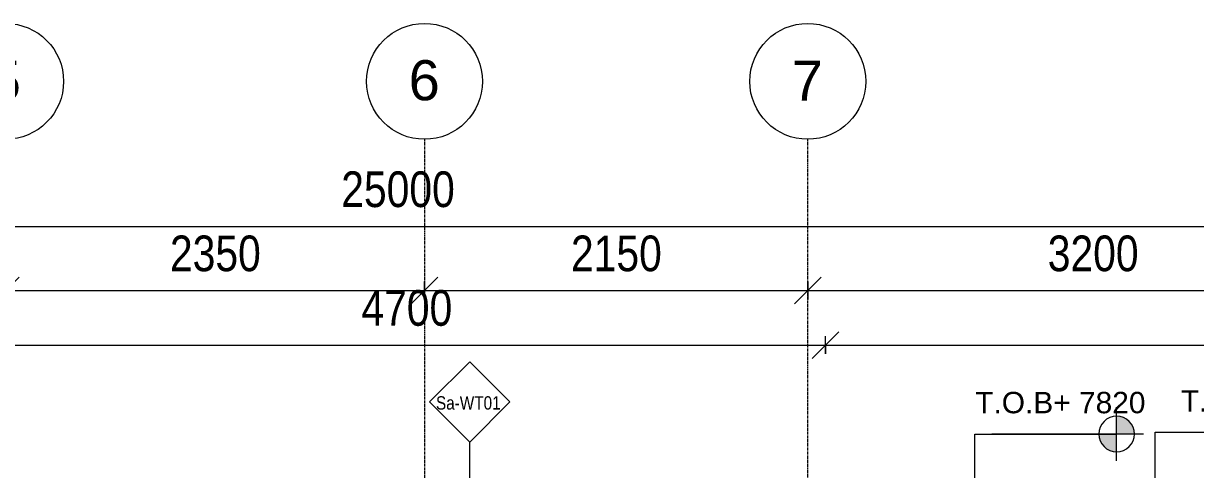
# Model space of a CAD drawing. Header units: millimetres. Extents: x -13951 to 24706, y -4881 to 8681.
# Drawn here: x -1657 to 4919, y 5992 to 8496 of the extents above; entities that cross this region are included whole.
import ezdxf

# ---------------------------------------------------------------- set-up
doc = ezdxf.new("R2010")
doc.units = ezdxf.units.MM
doc.linetypes.add('Grid Line', pattern=[22.225, 12.7, -3.175, 3.175, -3.175])
for name, color, linetype, lineweight in [('A-ANNO-DIMS', 211, 'Continuous', 9), ('A-ANNO-DIMS-50', 211, 'Continuous', 9), ('A-WALL-IDEN', 7, 'Continuous', 18), ('G-ANNO-DIMS', 111, 'Continuous', 9), ('S-GRID', 1, 'Continuous', 9), ('S-GRID-IDEN', 1, 'Continuous', 9)]:
    doc.layers.add(name, color=color, linetype=linetype, lineweight=lineweight)
doc.styles.add('Arial Narrow', font='ARIALN.TTF', dxfattribs={"height": 75})
doc.styles.add('Arial Narrow_2', font='ARIALN.TTF', dxfattribs={"height": 200})
doc.styles.add('Arial_1', font='arial.ttf', dxfattribs={"height": 225})
doc.styles.add('Arial_3', font='arial.ttf', dxfattribs={"height": 120})
doc.dimstyles.new('dimension_line_3MM', dxfattribs={"dimscale": 304.8, "dimtxt": 204.686195, "dimasz": 0.492126, "dimexe": 0.164042, "dimexo": 0.0625, "dimgap": 0.164042, "dimtad": 1, "dimdec": 0, "dimrnd": 10, "dimzin": 0, "dimdsep": 46, "dimtxsty": 'Arial Narrow_2', "dimblk1": 'OBLIQUE', "dimblk2": 'OBLIQUE', "dimsah": 1, "dimcen": 0.09, "dimdle": 0.164042, "dimazin": 0, "dimtfac": 1, "dimtdec": 4, "dimtix": 1, "dimtmove": 0, "dimatfit": 3, "dimfxl": 0.164042, "dimfxlon": 1, "dimtvp": 1, "dimtolj": 1, "dimtzin": 0, "dimarcsym": 2})

# ---------------------------------------------------------------- blocks, each defined once
blk = doc.blocks.new('Grid - M_Grid Head - Circle-24584-BLOCKWORK RF PLAN')
at = {"layer": 'S-GRID-IDEN'}
blk.add_circle((0, 0), 6.5, dxfattribs=at)
blk = doc.blocks.new('M_Wall Tag1 - 12mm 2-498188-BLOCKWORK RF PLAN')
at = {"layer": 'A-WALL-IDEN', "lineweight": 9}
for p, q in [((-4.49, 0), (0.02, 4.51)), ((0.02, 4.51), (4.53, 0)), ((-4.49, 0), (0.02, -4.51)), ((0.02, -4.51), (4.53, 0))]:
    blk.add_line(p, q, dxfattribs=at)
blk = doc.blocks.new('Spot Elevations - M_Spot Elevation - Target Filled-23738-BLOCKWORK RF PLAN')
at = {"layer": 'G-ANNO-DIMS'}
h = blk.add_hatch(color=256, dxfattribs=at)
edge = h.paths.add_edge_path()
edge.add_line((0, 0), (-2, 0))
edge.add_arc((0, 0), 2, 90, 180, ccw=False)
edge.add_line((0, 2), (0, 0))
h = blk.add_hatch(color=256, dxfattribs=at)
edge = h.paths.add_edge_path()
edge.add_line((0, 0), (2, 0))
edge.add_arc((0, 0), 2, 270, 360, ccw=False)
edge.add_line((0, -2), (0, 0))
for p, q in [((0, -3), (0, 3)), ((-3, 0), (14, 0))]:
    blk.add_line(p, q, dxfattribs=at)
blk.add_circle((0, 0), 2, dxfattribs=at)
blk = doc.blocks.new('DIMBLOCK71-BLOCKWORK RF PLAN')
at = {"layer": 'A-ANNO-DIMS-50', "lineweight": 18, "transparency": 16777216}
for p, q in [((-12056.8, 7357), (-11981.8, 7432)), ((12943.2, 7357), (13018.2, 7432)), ((-12056.8, 7357), (-12131.8, 7282)), ((12943.2, 7357), (12868.2, 7282))]:
    blk.add_line(p, q, dxfattribs=at)
at = {"layer": 'A-ANNO-DIMS-50', "transparency": 16777216}
for p, q in [((-12056.8, 7307), (-12056.8, 7407)), ((12943.2, 7307), (12943.2, 7407)), ((-12106.8, 7357), (12993.2, 7357)), ((-12056.8, 7357), (-12056.8, 7307)), ((12943.2, 7357), (12943.2, 7307))]:
    blk.add_line(p, q, dxfattribs=at)
at = {"layer": 'A-ANNO-DIMS-50', "color": 0, "transparency": 16777216, "insert": (126.4, 7665.5), "char_height": 200, "width": 760.263, "attachment_point": 1, "line_spacing_factor": 0.974696, "style": 'Arial Narrow_2'}
blk.add_mtext('25000', dxfattribs=at)
blk = doc.blocks.new('_Oblique')
at = {"color": 0, "linetype": 'ByBlock', "lineweight": -2}
blk.add_line((-0.5, -0.5), (0.5, 0.5), dxfattribs=at)
blk = doc.blocks.new('DIMBLOCK77-BLOCKWORK RF PLAN')
at = {"layer": 'A-ANNO-DIMS-50', "lineweight": 18, "transparency": 16777216}
for p, q in [((-1756.2, 6997), (-1681.2, 7072)), ((593.8, 6997), (668.8, 7072)), ((-1756.2, 6997), (-1831.2, 6922)), ((593.8, 6997), (518.8, 6922))]:
    blk.add_line(p, q, dxfattribs=at)
at = {"layer": 'A-ANNO-DIMS-50', "transparency": 16777216}
for p, q in [((-1756.2, 7047), (-1756.2, 6947)), ((-1756.2, 6997), (-1756.2, 7047)), ((593.8, 7047), (593.8, 6947)), ((593.8, 6997), (593.8, 7047)), ((-1756.2, 6997), (593.8, 6997))]:
    blk.add_line(p, q, dxfattribs=at)
at = {"layer": 'A-ANNO-DIMS-50', "color": 0, "transparency": 16777216, "insert": (-834.6, 7305.5), "char_height": 200, "width": 608.21, "attachment_point": 1, "line_spacing_factor": 0.974696, "style": 'Arial Narrow_2'}
blk.add_mtext('2350', dxfattribs=at)
blk = doc.blocks.new('DIMBLOCK78-BLOCKWORK RF PLAN')
at = {"layer": 'A-ANNO-DIMS-50', "lineweight": 18, "transparency": 16777216}
for p, q in [((593.8, 6997), (668.8, 7072)), ((2743.6, 6997), (2818.6, 7072)), ((593.8, 6997), (518.8, 6922)), ((2743.6, 6997), (2668.6, 6922))]:
    blk.add_line(p, q, dxfattribs=at)
at = {"layer": 'A-ANNO-DIMS-50', "transparency": 16777216}
for p, q in [((593.8, 7047), (593.8, 6947)), ((593.8, 6997), (593.8, 7047)), ((2743.6, 7047), (2743.6, 6947)), ((2743.6, 6997), (2743.6, 7047)), ((593.8, 6997), (2743.6, 6997))]:
    blk.add_line(p, q, dxfattribs=at)
at = {"layer": 'A-ANNO-DIMS-50', "color": 0, "transparency": 16777216, "insert": (1415.3, 7305.5), "char_height": 200, "width": 608.21, "attachment_point": 1, "line_spacing_factor": 0.974696, "style": 'Arial Narrow_2'}
blk.add_mtext('2150', dxfattribs=at)
blk = doc.blocks.new('DIMBLOCK79-BLOCKWORK RF PLAN')
at = {"layer": 'A-ANNO-DIMS-50', "lineweight": 18, "transparency": 16777216}
for p, q in [((2743.6, 6997), (2818.6, 7072)), ((5943.6, 6997), (6018.6, 7072)), ((2743.6, 6997), (2668.6, 6922)), ((5943.6, 6997), (5868.6, 6922))]:
    blk.add_line(p, q, dxfattribs=at)
at = {"layer": 'A-ANNO-DIMS-50', "transparency": 16777216}
for p, q in [((2743.6, 7047), (2743.6, 6947)), ((2743.6, 6997), (2743.6, 7047)), ((5943.6, 7047), (5943.6, 6947)), ((5943.6, 6997), (5943.6, 7047)), ((2743.6, 6997), (5943.6, 6997))]:
    blk.add_line(p, q, dxfattribs=at)
at = {"layer": 'A-ANNO-DIMS-50', "color": 0, "transparency": 16777216, "insert": (4090.2, 7305.5), "char_height": 200, "width": 608.21, "attachment_point": 1, "line_spacing_factor": 0.974696, "style": 'Arial Narrow_2'}
blk.add_mtext('3200', dxfattribs=at)
blk = doc.blocks.new('DIMBLOCK87-BLOCKWORK RF PLAN')
at = {"layer": 'A-ANNO-DIMS-50', "lineweight": 18, "transparency": 16777216}
for p, q in [((-1857.2, 6691), (-1782.2, 6766)), ((2843.2, 6691), (2918.2, 6766)), ((-1857.2, 6691), (-1932.2, 6616)), ((2843.2, 6691), (2768.2, 6616))]:
    blk.add_line(p, q, dxfattribs=at)
at = {"layer": 'A-ANNO-DIMS-50', "transparency": 16777216}
for p, q in [((-1857.2, 6641), (-1857.2, 6741)), ((2843.2, 6641), (2843.2, 6741)), ((-1857.2, 6691), (2843.2, 6691)), ((-1857.2, 6691), (-1857.2, 6641)), ((2843.2, 6691), (2843.2, 6641))]:
    blk.add_line(p, q, dxfattribs=at)
at = {"layer": 'A-ANNO-DIMS-50', "color": 0, "transparency": 16777216, "insert": (239.6, 6999.5), "char_height": 200, "width": 608.21, "attachment_point": 1, "line_spacing_factor": 0.974696, "style": 'Arial Narrow_2'}
blk.add_mtext('4700', dxfattribs=at)
blk = doc.blocks.new('DIMBLOCK88-BLOCKWORK RF PLAN')
at = {"layer": 'A-ANNO-DIMS-50', "lineweight": 18, "transparency": 16777216}
for p, q in [((2843.2, 6691), (2918.2, 6766)), ((10143.2, 6691), (10218.2, 6766)), ((2843.2, 6691), (2768.2, 6616)), ((10143.2, 6691), (10068.2, 6616))]:
    blk.add_line(p, q, dxfattribs=at)
at = {"layer": 'A-ANNO-DIMS-50', "transparency": 16777216}
for p, q in [((2843.2, 6641), (2843.2, 6741)), ((10143.2, 6641), (10143.2, 6741)), ((2843.2, 6691), (10143.2, 6691)), ((2843.2, 6691), (2843.2, 6641)), ((10143.2, 6691), (10143.2, 6641))]:
    blk.add_line(p, q, dxfattribs=at)
at = {"layer": 'A-ANNO-DIMS-50', "color": 0, "transparency": 16777216, "insert": (6239.8, 6999.5), "char_height": 200, "width": 608.21, "attachment_point": 1, "line_spacing_factor": 0.974696, "style": 'Arial Narrow_2'}
blk.add_mtext('7300', dxfattribs=at)

msp = doc.modelspace()

# ---------------------------------------------------------------- linework, layer by layer
at = {"layer": 'A-WALL-IDEN', "lineweight": 9}
msp.add_line((847.1, 5879.8), (847.1, 6146.8), dxfattribs=at)
at = {"layer": 'G-ANNO-DIMS'}
for p, q in [((3680.7, 6191.9), (4476.5, 6191.9)), ((3680.7, 5597.6), (3680.7, 6191.9)), ((4692.7, 6201.4), (5629.9, 6201.4)), ((4692.7, 5795.1), (4692.7, 6201.4))]:
    msp.add_line(p, q, dxfattribs=at)
at = {"layer": 'S-GRID', "linetype": 'Grid Line'}
for p, q in [((593.8, 7845.7), (593.8, -4231.5)), ((2743.6, -4231.5), (2743.6, 7845.7))]:
    msp.add_line(p, q, dxfattribs=at)

# ---------------------------------------------------------------- block references
at = {"layer": 'A-WALL-IDEN', "lineweight": 9, "xscale": 49.99999999999998, "yscale": 49.99999999999998, "zscale": 49.99999999999998}
msp.add_blockref('M_Wall Tag1 - 12mm 2-498188-BLOCKWORK RF PLAN', (846.1, 6372.1), dxfattribs=at)
at = {"layer": 'G-ANNO-DIMS', "extrusion": (0, 0, -1), "xscale": 49.99999999999998, "yscale": 49.99999999999998, "zscale": 49.99999999999998}
msp.add_blockref('Spot Elevations - M_Spot Elevation - Target Filled-23738-BLOCKWORK RF PLAN', (-4476.5, 6191.9), dxfattribs=at)
at = {"layer": 'S-GRID-IDEN', "xscale": 49.99999999999998, "yscale": 49.99999999999998, "zscale": 49.99999999999998}
for p in [(-1756.2, 8170.7), (2743.6, 8170.7)]:
    msp.add_blockref('Grid - M_Grid Head - Circle-24584-BLOCKWORK RF PLAN', p, dxfattribs=at)
at = {"layer": 'S-GRID-IDEN', "xscale": 49.99999999999998, "yscale": 49.99999999999998, "zscale": 49.99999999999998, "rotation": 180}
msp.add_blockref('Grid - M_Grid Head - Circle-24584-BLOCKWORK RF PLAN', (593.8, 8170.7), dxfattribs=at)

# ---------------------------------------------------------------- texts
at = {"layer": 'A-WALL-IDEN', "lineweight": 9, "insert": (657.9, 6403.8), "char_height": 75, "width": 452.953, "attachment_point": 1, "style": 'Arial Narrow'}
msp.add_mtext('Sa-WT01', dxfattribs=at)
at = {"layer": 'G-ANNO-DIMS', "char_height": 120, "width": 1141.531, "attachment_point": 1, "line_spacing_factor": 0.941778, "style": 'Arial_3'}
for s, insert in [('T.O.B+ 7820', (3683.3, 6428.3)), ('T.O.B+ 8400', (4836.8, 6437.8))]:
    msp.add_mtext(s, dxfattribs=dict(at, insert=insert))

# ---------------------------------------------------------------- dimensions: what is measured, and where the dimension line sits
at = {"layer": 'A-ANNO-DIMS'}
for base, p1, p2, override, picture, middle in [((12943.2, 7357), (-12056.8, 7307), (12943.2, 7307), {"dimpost": '<>', "dimfxl": 25000}, 'DIMBLOCK71-BLOCKWORK RF PLAN', (443.2, 7509.2)), ((593.8, 6997), (-1756.2, 7047), (593.8, 7047), {"dimpost": '<>', "dimfxl": 2350}, 'DIMBLOCK77-BLOCKWORK RF PLAN', (-581.2, 7149.2)), ((2743.6, 6997), (593.8, 7047), (2743.6, 7047), {"dimpost": '<>', "dimfxl": 2149.822464}, 'DIMBLOCK78-BLOCKWORK RF PLAN', (1668.7, 7149.2)), ((5943.6, 6997), (2743.6, 7047), (5943.6, 7047), {"dimpost": '<>', "dimfxl": 3200}, 'DIMBLOCK79-BLOCKWORK RF PLAN', (4343.6, 7149.2)), ((2843.2, 6691), (-1857.2, 6641), (2843.2, 6641), {"dimpost": '<>', "dimfxl": 4700.422449}, 'DIMBLOCK87-BLOCKWORK RF PLAN', (493, 6843.1)), ((10143.2, 6691), (2843.2, 6641), (10143.2, 6641), {"dimpost": '<>', "dimfxl": 7299.999999}, 'DIMBLOCK88-BLOCKWORK RF PLAN', (6493.2, 6843.1))]:
    dim = msp.add_linear_dim(base=base, p1=p1, p2=p2, dimstyle='dimension_line_3MM', override=override, dxfattribs=at)
    dim.commit()
    dim.dimension.update_dxf_attribs({"geometry": picture, "text_midpoint": middle})

# ---------------------------------------------------------------- next in the draw order: texts
at = {"layer": 'S-GRID-IDEN', "char_height": 225, "width": 212.447, "attachment_point": 1, "style": 'Arial_1', "bg_fill": 3, "box_fill_scale": 1.25, "bg_fill_color": 256, "bg_fill_true_color": 13158600, "bg_fill_transparency": 0}
for s, insert in [('5', (-1845.5, 8287)), ('6', (504.6, 8289.6)), ('7', (2654.3, 8287))]:
    msp.add_mtext(s, dxfattribs=dict(at, insert=insert))

doc.saveas('drawing.dxf')
